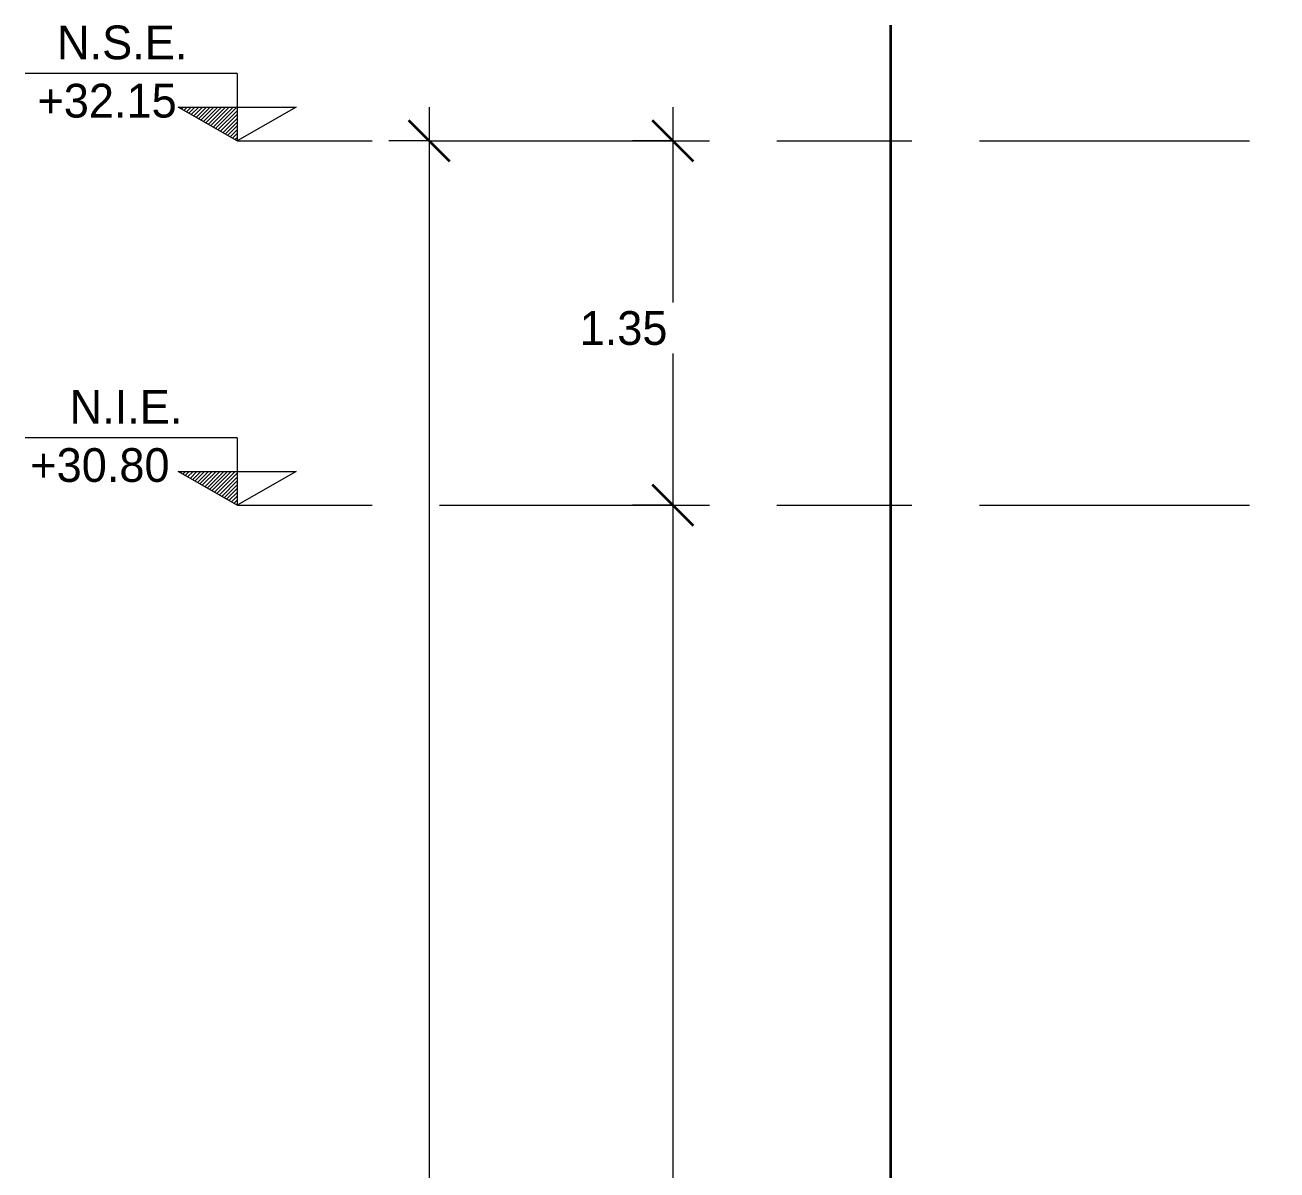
# Model space of a CAD drawing. Header units: metres. Extents: x -5.1 to 74.4, y -0.9 to 14.
# Drawn here: x -5.085 to -0.447, y 6.837 to 11.079 of the extents above; entities that cross this region are included whole.
import ezdxf

# ---------------------------------------------------------------- set-up
doc = ezdxf.new("R2010")
doc.units = ezdxf.units.M
doc.linetypes.add('Center', pattern=[2, 0.5, -0.25, 1, -0.25])
for name, color, linetype, lineweight in [('A-COTAS GENERALES', 7, 'Continuous', 18), ('A-COTAS GENERALES-50', 7, 'Continuous', 18), ('A-DETL-GENF', 7, 'Continuous', 18), ('A-NIVELES', 7, 'Continuous', 18), ('A-NIVELES LINEA_', 7, 'Continuous', 18)]:
    doc.layers.add(name, color=color, linetype=linetype, lineweight=lineweight)
doc.styles.add('Nirmala UI Semilight', font='', dxfattribs={"height": 0.125})
doc.styles.get('Nirmala UI Semilight').set_extended_font_data('Nirmala UI Semilight')
doc.dimstyles.new('COTAS_GENERALES_2_50_MM', dxfattribs={"dimscale": 0.3048, "dimtxt": 0.13092, "dimasz": 0.492126, "dimexe": 0.492126, "dimexo": 0.625, "dimgap": 0.164042, "dimtad": 3, "dimrnd": 0.01, "dimtxsty": 'Nirmala UI Semilight', "dimblk1": 'OBLIQUE', "dimblk2": 'OBLIQUE', "dimsah": 1, "dimcen": 2.5, "dimdle": 0.410105, "dimazin": 3, "dimtfac": 1, "dimtix": 1, "dimtmove": 0, "dimatfit": 3, "dimfxl": 0.393701, "dimfxlon": 1, "dimtvp": 1, "dimtfill": 1, "dimarcsym": 2})
pattern_1 = [(45, (32.721, -0.075), (-0.0070710678, 0.0070710678), [])]

# ---------------------------------------------------------------- blocks, each defined once
blk = doc.blocks.new('D_LINEA DE CORTE - D_LINEA DE CORTE-1574127-CORTE TRANSVERSAL 1-1_')
at = {"layer": 'A-DETL-GENF', "lineweight": 35}
blk.add_line((-1.8775, 5.2752), (-1.8775, 11.0784), dxfattribs=at)
blk = doc.blocks.new('Nivel - NIVEL ALZADO-V60-CORTE TRANSVERSAL 1-1_')
at = {"layer": 'A-NIVELES', "true_color": 0xc0c0c0}
h = blk.add_hatch(dxfattribs=at)
h.set_pattern_fill('FP_7', color=9, style=0, pattern_type=2)
h.set_pattern_definition(pattern_1)
h.paths.add_polyline_path([(-4.5181, 9.425), (-4.2993, 9.3), (-4.2993, 9.425)])
at = {"layer": 'A-NIVELES'}
for p, q in [((-4.2993, 9.55), (-5.085, 9.55)), ((-4.2993, 9.55), (-4.2993, 9.3)), ((-4.5181, 9.425), (-4.2993, 9.425)), ((-4.2993, 9.3), (-4.5181, 9.425)), ((-4.2993, 9.3), (-4.5181, 9.425)), ((-4.5181, 9.425), (-4.0806, 9.425)), ((-4.2993, 9.425), (-4.2993, 9.3)), ((-4.0806, 9.425), (-4.2993, 9.3))]:
    blk.add_line(p, q, dxfattribs=at)
blk = doc.blocks.new('Nivel - NIVEL ALZADO-V61-CORTE TRANSVERSAL 1-1_')
at = {"layer": 'A-NIVELES', "true_color": 0xc0c0c0}
h = blk.add_hatch(dxfattribs=at)
h.set_pattern_fill('FP_7', color=9, style=0, pattern_type=2)
h.set_pattern_definition(pattern_1)
h.paths.add_polyline_path([(-4.5181, 10.775), (-4.2993, 10.65), (-4.2993, 10.775)])
at = {"layer": 'A-NIVELES'}
for p, q in [((-4.2993, 10.9), (-5.085, 10.9)), ((-4.2993, 10.9), (-4.2993, 10.65)), ((-4.5181, 10.775), (-4.2993, 10.775)), ((-4.2993, 10.65), (-4.5181, 10.775)), ((-4.2993, 10.65), (-4.5181, 10.775)), ((-4.5181, 10.775), (-4.0806, 10.775)), ((-4.2993, 10.775), (-4.2993, 10.65)), ((-4.0806, 10.775), (-4.2993, 10.65))]:
    blk.add_line(p, q, dxfattribs=at)
blk = doc.blocks.new('DIMBLOCK2-CORTE TRANSVERSAL 1-1_')
at = {"layer": 'A-COTAS GENERALES-50', "transparency": 16777216}
for p, q in [((-2.6852, 10.775), (-2.6852, 9.3)), ((-2.6852, 10.65), (-2.8352, 10.65)), ((-2.6852, 10.65), (-2.5652, 10.65)), ((-2.6852, 9.3), (-2.8352, 9.3)), ((-2.6852, 9.3), (-2.5652, 9.3))]:
    blk.add_line(p, q, dxfattribs=at)
at = {"layer": 'A-COTAS GENERALES-50', "lineweight": 35, "transparency": 16777216}
for p, q in [((-2.6852, 10.65), (-2.7602, 10.725)), ((-2.6852, 10.65), (-2.6102, 10.575)), ((-2.6852, 9.3), (-2.7602, 9.375)), ((-2.6852, 9.3), (-2.6102, 9.225))]:
    blk.add_line(p, q, dxfattribs=at)
at = {"layer": 'A-COTAS GENERALES-50', "color": 0, "transparency": 16777216, "insert": (-3.0304, 10.0191), "char_height": 0.125, "width": 0.354199, "attachment_point": 1, "line_spacing_factor": 1.142579, "style": 'Nirmala UI Semilight', "bg_fill": 3, "box_fill_scale": 1.25, "bg_fill_color": 9, "bg_fill_true_color": 13158600, "bg_fill_transparency": 0}
blk.add_mtext('1.35', dxfattribs=at)
blk = doc.blocks.new('_Oblique')
at = {"color": 0, "linetype": 'ByBlock', "lineweight": -2}
blk.add_line((-0.5, -0.5), (0.5, 0.5), dxfattribs=at)
blk = doc.blocks.new('DIMBLOCK3-CORTE TRANSVERSAL 1-1_')
at = {"layer": 'A-COTAS GENERALES-50', "lineweight": 35, "transparency": 16777216}
for p, q in [((-2.6852, 9.3), (-2.7602, 9.375)), ((-2.6852, 9.3), (-2.6102, 9.225)), ((-2.6852, 0), (-2.7602, 0.075)), ((-2.6852, 0), (-2.6102, -0.075))]:
    blk.add_line(p, q, dxfattribs=at)
at = {"layer": 'A-COTAS GENERALES-50', "transparency": 16777216}
for p, q in [((-2.6852, 9.3), (-2.8352, 9.3)), ((-2.6852, 9.3), (-2.6852, -0.125)), ((-2.6852, 9.3), (-2.5652, 9.3)), ((-2.6852, 0), (-2.8352, 0)), ((-2.6852, 0), (-2.5652, 0))]:
    blk.add_line(p, q, dxfattribs=at)
at = {"layer": 'A-COTAS GENERALES-50', "color": 0, "transparency": 16777216, "insert": (-3.0589, 4.6941), "char_height": 0.125, "width": 0.388477, "attachment_point": 1, "line_spacing_factor": 1.142579, "style": 'Nirmala UI Semilight', "bg_fill": 3, "box_fill_scale": 1.25, "bg_fill_color": 9, "bg_fill_true_color": 13158600, "bg_fill_transparency": 0}
blk.add_mtext('9.30', dxfattribs=at)
blk = doc.blocks.new('DIMBLOCK4-CORTE TRANSVERSAL 1-1_')
at = {"layer": 'A-COTAS GENERALES-50', "transparency": 16777216}
for p, q in [((-3.5877, 10.775), (-3.5877, -0.125)), ((-3.5877, 10.65), (-3.7377, 10.65)), ((-3.5877, 10.65), (-3.4677, 10.65)), ((-3.5877, 0), (-3.7377, 0)), ((-3.5877, 0), (-3.4677, 0))]:
    blk.add_line(p, q, dxfattribs=at)
at = {"layer": 'A-COTAS GENERALES-50', "lineweight": 35, "transparency": 16777216}
for p, q in [((-3.5877, 10.65), (-3.6627, 10.725)), ((-3.5877, 10.65), (-3.5127, 10.575)), ((-3.5877, 0), (-3.6627, 0.075)), ((-3.5877, 0), (-3.5127, -0.075))]:
    blk.add_line(p, q, dxfattribs=at)
at = {"layer": 'A-COTAS GENERALES-50', "color": 0, "transparency": 16777216, "insert": (-4.028, 5.3691), "char_height": 0.125, "width": 0.468457, "attachment_point": 1, "line_spacing_factor": 1.142579, "style": 'Nirmala UI Semilight', "bg_fill": 3, "box_fill_scale": 1.25, "bg_fill_color": 9, "bg_fill_true_color": 13158600, "bg_fill_transparency": 0}
blk.add_mtext('10.65', dxfattribs=at)

msp = doc.modelspace()

# ---------------------------------------------------------------- linework, layer by layer
at = {"layer": 'A-NIVELES LINEA_', "linetype": 'Center'}
for p, q in [((-4.2993, 10.65), (10.0219, 10.65)), ((-4.2993, 9.3), (10.0219, 9.3))]:
    msp.add_line(p, q, dxfattribs=at)

# ---------------------------------------------------------------- block references
at = {"layer": 'A-DETL-GENF', "lineweight": 35}
msp.add_blockref('D_LINEA DE CORTE - D_LINEA DE CORTE-1574127-CORTE TRANSVERSAL 1-1_', (0, 0), dxfattribs=at)
at = {"layer": 'A-NIVELES'}
for name in ['Nivel - NIVEL ALZADO-V61-CORTE TRANSVERSAL 1-1_', 'Nivel - NIVEL ALZADO-V60-CORTE TRANSVERSAL 1-1_']:
    msp.add_blockref(name, (0, 0), dxfattribs=at)

# ---------------------------------------------------------------- texts
at = {"layer": 'A-NIVELES', "char_height": 0.125, "attachment_point": 1, "style": 'Nirmala UI Semilight'}
for s, insert, width in [('N.S.E.', (-4.9665, 11.0773), 0.517088), ('+32.15', (-5.039, 10.8614), 0.605274), ('N.I.E.', (-4.92, 9.7273), 0.46097), ('+30.80', (-5.0655, 9.5114), 0.637342)]:
    msp.add_mtext(s, dxfattribs=dict(at, insert=insert, width=width))

# ---------------------------------------------------------------- next in the draw order: dimensions: what is measured, and where the dimension line sits
at = {"layer": 'A-COTAS GENERALES'}
for base, p1, p2, override, picture, middle in [((-3.5877, 0), (-3.4677, 10.65), (-3.4677, 0), {"dimfxl": 10.65}, 'DIMBLOCK4-CORTE TRANSVERSAL 1-1_', (-3.8219, 5.325)), ((-2.6852, 9.3), (-2.5652, 10.65), (-2.5652, 9.3), {"dimfxl": 1.35}, 'DIMBLOCK2-CORTE TRANSVERSAL 1-1_', (-2.8724, 9.975))]:
    dim = msp.add_linear_dim(base=base, p1=p1, p2=p2, angle=90, dimstyle='COTAS_GENERALES_2_50_MM', override=override, dxfattribs=at)
    dim.commit()
    dim.dimension.update_dxf_attribs({"geometry": picture, "text_midpoint": middle})

# ---------------------------------------------------------------- next in the draw order: dimensions: what is measured, and where the dimension line sits
dim = msp.add_linear_dim(base=(-2.6852, 0), p1=(-2.5652, 9.3), p2=(-2.5652, 0), angle=90, dimstyle='COTAS_GENERALES_2_50_MM', override={"dimfxl": 9.3}, dxfattribs=at)
dim.commit()
dim.dimension.update_dxf_attribs({"geometry": 'DIMBLOCK3-CORTE TRANSVERSAL 1-1_', "text_midpoint": (-2.8877, 4.65)})

doc.saveas('drawing.dxf')
